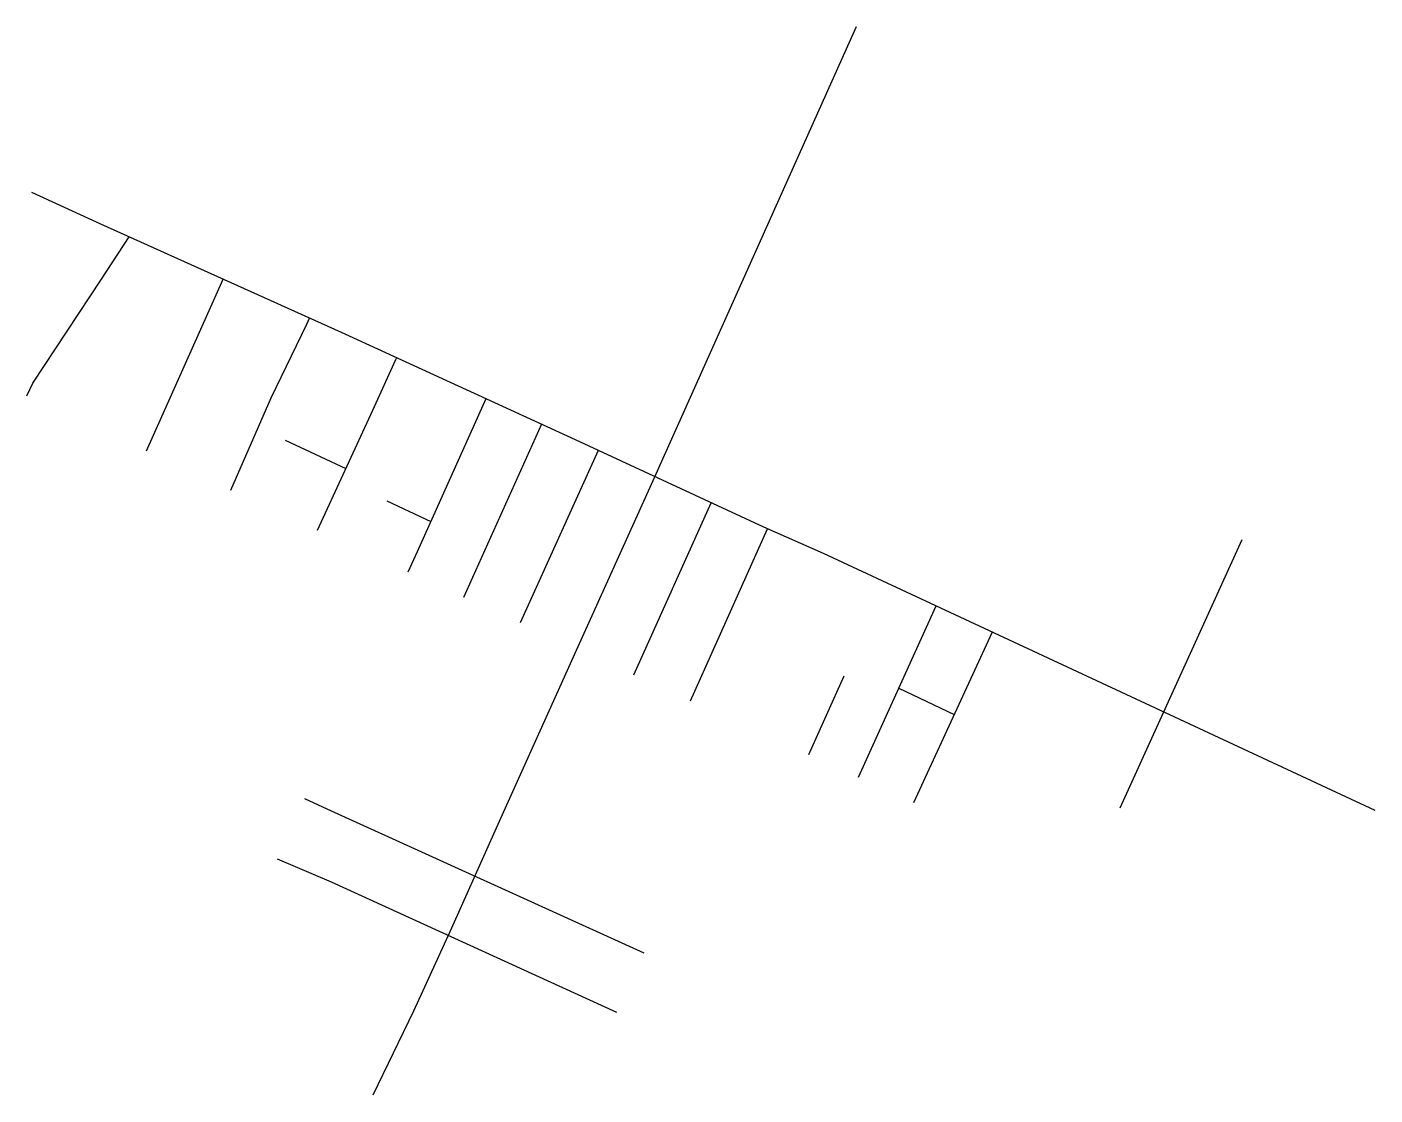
# Model space of a CAD drawing. Header units: metres. Extents: x 337068 to 338579, y 7380847 to 7382043.
import ezdxf

# ---------------------------------------------------------------- set-up
doc = ezdxf.new("R2010")
doc.units = ezdxf.units.M
for name, color, linetype, true_color in [('RUA 17 DE MARÇO - 06_01_2021 - PAL73', 18, 'Continuous', 0x000000), ('RUA ACLIMAÇÃO - 06_01_2021 - PAL56', 18, 'Continuous', 0x000000), ('RUA BRAZ - 06_01_2021 - PAL57', 18, 'Continuous', 0x000000), ('RUA CAMARGO - 06_01_2021 - PAL71', 18, 'Continuous', 0x000000), ('RUA CÁSPER LÍBERO - 06_01_2021 - PAL28 - PAL29', 18, 'Continuous', 0x000000), ('RUA DRÁUSIO - 06_01_2021 - PAL72', 18, 'Continuous', 0x000000), ('RUA JABAQUARA - 06_01_2021 - PAL55', 18, 'Continuous', 0x000000), ('RUA JOAQUIM JOSÉ DE FRANÇA - 06_01_2021 - PAL75', 18, 'Continuous', 0x000000), ('RUA JOÃO BIANCALANA - 06_01_2021 - PAL70', 18, 'Continuous', 0x000000), ('RUA JOÃO DEPOLLI - 06_01_2021 - PAL60', 18, 'Continuous', 0x000000), ('RUA LAPA - 06_01_2021 - PAL54', 18, 'Continuous', 0x000000), ('RUA LÍBERO BADARÓ - 06_01_2021 - PAL36', 18, 'Continuous', 0x000000), ('RUA MARTINS - 06_01_2021 - PAL30', 18, 'Continuous', 0x000000), ('RUA MIRAGAIA - 06_01_2021 - PAL31 - PAL32', 18, 'Continuous', 0x000000), ('RUA PERDIZES - 06_01_2021 - PAL4', 18, 'Continuous', 0x000000), ('RUA ROSA CAPASSI - 06_01_2021 - PAL74', 18, 'Continuous', 0x000000), ('RUA SANTANA - 06_01_20210 - PAL3', 18, 'Continuous', 0x000000), ('RUA SENJI SUGUINO - 06_01_2021 - PAL58', 18, 'Continuous', 0x000000), ('RUA VERÃO - 06_01_2021 -  PAL61', 18, 'Continuous', 0x000000), ('RUA XAVIER DE TOLEDO - 06_01_2021 - PAL48', 18, 'Continuous', 0x000000)]:
    doc.layers.add(name, color=color, linetype=linetype, true_color=true_color)

msp = doc.modelspace()

# ---------------------------------------------------------------- linework, layer by layer
at = {"layer": 'RUA 17 DE MARÇO - 06_01_2021 - PAL73', "color": 6, "true_color": 0xff00ff}
msp.add_lwpolyline([(337482.2, 7381672.8), (337481.2, 7381670.6), (337455.5, 7381613.6), (337393.4, 7381479.1)], dxfattribs=at)
at = {"layer": 'RUA ACLIMAÇÃO - 06_01_2021 - PAL56', "color": 6, "true_color": 0xff00ff}
msp.add_lwpolyline([(337748.4, 7381317.3), (337834.9, 7381510.3)], dxfattribs=at)
at = {"layer": 'RUA BRAZ - 06_01_2021 - PAL57', "color": 6, "true_color": 0xff00ff}
msp.add_lwpolyline([(337811.8, 7381288.5), (337898.2, 7381481.1)], dxfattribs=at)
at = {"layer": 'RUA CAMARGO - 06_01_2021 - PAL71', "color": 6, "true_color": 0xff00ff}
msp.add_lwpolyline([(337068.3, 7381630.2), (337074.9, 7381644.4), (337151.8, 7381760.8), (337182.9, 7381808.2)], dxfattribs=at)
at = {"layer": 'RUA CÁSPER LÍBERO - 06_01_2021 - PAL28 - PAL29', "color": 6, "true_color": 0xff00ff}
msp.add_lwpolyline([(338579, 7381165.4), (337960.8, 7381453.6), (337894.2, 7381482.9), (337682.8, 7381580.8), (337420.8, 7381701), (337151.2, 7381822.5), (337073.7, 7381857.9)], dxfattribs=at)
at = {"layer": 'RUA DRÁUSIO - 06_01_2021 - PAL72', "color": 6, "true_color": 0xff00ff}
msp.add_lwpolyline([(337296.6, 7381524.4), (337342, 7381628), (337381.8, 7381710.3), (337384.9, 7381717.2)], dxfattribs=at)
at = {"layer": 'RUA JABAQUARA - 06_01_2021 - PAL55', "color": 6, "true_color": 0xff00ff}
msp.add_lwpolyline([(337708.2, 7381569), (337620.8, 7381375.6)], dxfattribs=at)
at = {"layer": 'RUA JOAQUIM JOSÉ DE FRANÇA - 06_01_2021 - PAL75', "color": 6, "true_color": 0xff00ff}
msp.add_lwpolyline([(337357.6, 7381580.3), (337425.5, 7381548.7)], dxfattribs=at)
at = {"layer": 'RUA JOÃO BIANCALANA - 06_01_2021 - PAL70', "color": 6, "true_color": 0xff00ff}
msp.add_lwpolyline([(337202.1, 7381568.4), (337288.2, 7381760.8)], dxfattribs=at)
at = {"layer": 'RUA JOÃO DEPOLLI - 06_01_2021 - PAL60', "color": 6, "true_color": 0xff00ff}
msp.add_lwpolyline([(338000, 7381202.6), (338087.3, 7381394.6)], dxfattribs=at)
at = {"layer": 'RUA LAPA - 06_01_2021 - PAL54', "color": 6, "true_color": 0xff00ff}
msp.add_lwpolyline([(337644.9, 7381598.2), (337557.3, 7381404.3)], dxfattribs=at)
at = {"layer": 'RUA LÍBERO BADARÓ - 06_01_2021 - PAL36', "color": 6, "true_color": 0xff00ff}
msp.add_lwpolyline([(338150, 7381365.4), (338061.9, 7381174.2)], dxfattribs=at)
at = {"layer": 'RUA MARTINS - 06_01_2021 - PAL30', "color": 6, "true_color": 0xff00ff}
msp.add_lwpolyline([(337582.6, 7381626.8), (337505.4, 7381455.4), (337495, 7381432.4)], dxfattribs=at)
at = {"layer": 'RUA MIRAGAIA - 06_01_2021 - PAL31 - PAL32', "color": 6, "true_color": 0xff00ff}
msp.add_lwpolyline([(337997.5, 7382043.5), (337829.1, 7381667.4), (337769.8, 7381534.9), (337683.8, 7381344.7), (337598.9, 7381156.4), (337554.9, 7381058), (337544.1, 7381033.7), (337501.3, 7380940.7), (337455.7, 7380846.6)], dxfattribs=at)
at = {"layer": 'RUA PERDIZES - 06_01_2021 - PAL4', "color": 6, "true_color": 0xff00ff}
msp.add_lwpolyline([(337348.5, 7381111.4), (337409, 7381085.4), (337729.1, 7380939.4)], dxfattribs=at)
at = {"layer": 'RUA ROSA CAPASSI - 06_01_2021 - PAL74', "color": 6, "true_color": 0xff00ff}
msp.add_lwpolyline([(337471.7, 7381512.3), (337520.7, 7381489.2)], dxfattribs=at)
at = {"layer": 'RUA SANTANA - 06_01_20210 - PAL3', "color": 6, "true_color": 0xff00ff}
msp.add_lwpolyline([(337759.8, 7381005.5), (337404.8, 7381167.1), (337379.7, 7381178.5)], dxfattribs=at)
at = {"layer": 'RUA SENJI SUGUINO - 06_01_2021 - PAL58', "color": 6, "true_color": 0xff00ff}
msp.add_lwpolyline([(337944.5, 7381228.1), (337984, 7381316.3)], dxfattribs=at)
at = {"layer": 'RUA VERÃO - 06_01_2021 -  PAL61', "color": 6, "true_color": 0xff00ff}
msp.add_lwpolyline([(338045.5, 7381302.6), (338107.4, 7381273.1)], dxfattribs=at)
at = {"layer": 'RUA XAVIER DE TOLEDO - 06_01_2021 - PAL48', "color": 6, "true_color": 0xff00ff}
msp.add_lwpolyline([(338293.3, 7381168.5), (338430.2, 7381469.3)], dxfattribs=at)

doc.saveas('drawing.dxf')
